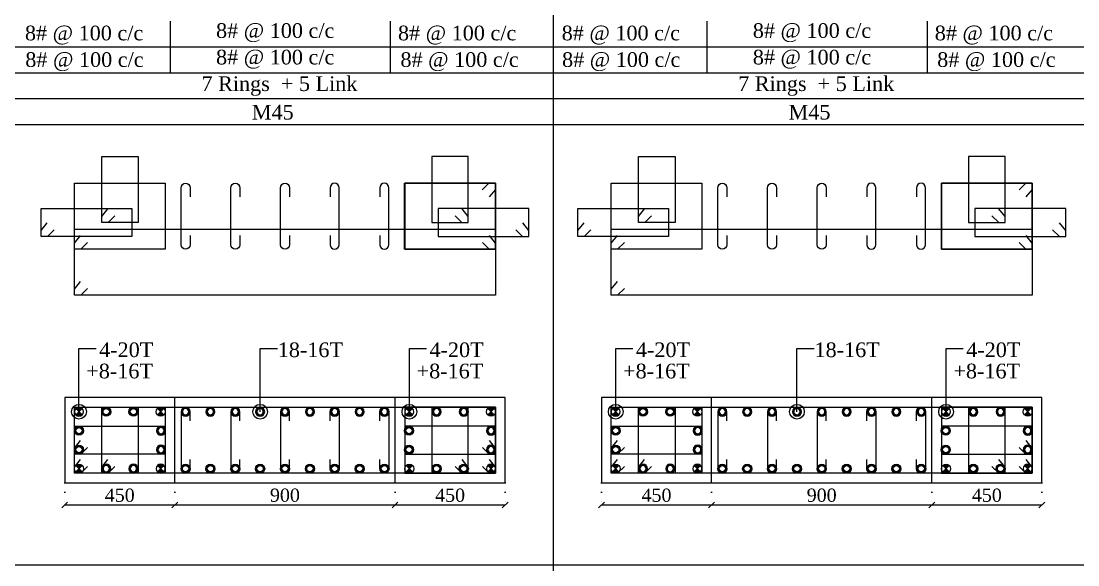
# Model space of a CAD drawing. Header units: millimetres. Extents: x 303 to 27724, y 300 to 68956.
# Drawn here: x 16775 to 21094, y 28306 to 30529 of the extents above; entities that cross this region are included whole.
import ezdxf

# ---------------------------------------------------------------- set-up
doc = ezdxf.new("R2010")
doc.units = ezdxf.units.MM
doc.linetypes.add('( Hidden )', pattern=[0.375, 0.25, -0.125])
doc.linetypes.add('DOT2', pattern=[0.125, 0, -0.125])
doc.layers.get('Defpoints').update_dxf_attribs({"lineweight": 0})
for name, color, linetype, lineweight in [('S-COL. STEEL DIA', 1, 'Continuous', 9), ('S-DIM FOOTING', 7, 'Continuous', 0), ('S-SECTION', 5, 'Continuous', 0), ('S-SECTION MARK', 7, 'Continuous', 0), ('S-SHEET', 7, 'Continuous', 0), ('S-STEEL', 1, 'Continuous', 9), ('S-STEEL-1', 1, 'Continuous', 0), ('S-STEEL-1 C.S.', 106, 'Continuous', 0), ('S-TEXT', 7, 'Continuous', 0)]:
    doc.layers.add(name, color=color, linetype=linetype, lineweight=lineweight)
doc.styles.add('AR', font='ARIALUNI.TTF', dxfattribs={"width": 0.8})
doc.styles.add('S-ROMANS', font='times.ttf')
doc.styles.add('TEXT', font='times.ttf')
doc.dimstyles.new('100', dxfattribs={"dimtxt": 180, "dimasz": 80, "dimexe": 0.18, "dimexo": 0.0625, "dimgap": 1, "dimtad": 1, "dimdec": 0, "dimzin": 0, "dimdsep": 46, "dimtxsty": 'AR', "dimblk": 'DOT', "dimcen": 0.09, "dimse1": 1, "dimse2": 1, "dimclrd": 50, "dimclrt": 256, "dimadec": 0, "dimazin": 0, "dimtfac": 1, "dimtdec": 0, "dimtix": 1, "dimtofl": 0, "dimtmove": 2, "dimatfit": 0, "dimfxl": 1, "dimtolj": 1, "dimtzin": 0, "dimlwd": -1, "dimarcsym": 0})
doc.dimstyles.new('SETU', dxfattribs={"dimtxt": 230, "dimasz": 0.2, "dimexe": 0.1, "dimexo": 0.1, "dimgap": 0.05, "dimtad": 1, "dimdec": 0, "dimzin": 0, "dimdsep": 46, "dimtxsty": 'TEXT', "dimblk": 'OBLIQUE', "dimcen": 0.09, "dimdle": 0.1, "dimclrd": 4, "dimclre": 256, "dimclrt": 256, "dimadec": 1, "dimazin": 0, "dimtfac": 1, "dimtdec": 0, "dimtix": 1, "dimtofl": 0, "dimtmove": 2, "dimatfit": 0, "dimfxl": 1, "dimtolj": 1, "dimtzin": 0, "dimlwd": -1, "dimlwe": -1, "dimarcsym": 1})

# ---------------------------------------------------------------- blocks, each defined once
blk = doc.blocks.new('*U18')
at = {"layer": 'S-COL. STEEL DIA'}
h = blk.add_hatch(color=256, dxfattribs=at)
h.dxf.hatch_style = 1
h.paths.add_polyline_path([(0, 0), (0, -18.5, 0.198912), (13, -13)])
h.paths.add_polyline_path([(0, 0), (-13, -13, 0.198912), (0, -18.5)])
h.paths.add_polyline_path([(0, 18.5, 0.198912), (-13, 13), (0, 0)])
h.paths.add_polyline_path([(13, 13, 0.198912), (0, 18.5), (0, 0)])
at = {"layer": 'S-COL. STEEL DIA', "lineweight": 5}
for p, q in [((-13, 13), (13, -13)), ((13, 13), (-13, -13))]:
    blk.add_line(p, q, dxfattribs=at)
blk.add_circle((0, 0), 18.5, dxfattribs=at)
blk = doc.blocks.new('*U4')
at = {"layer": 'S-COL. STEEL DIA'}
h = blk.add_hatch(color=256, dxfattribs=at)
h.dxf.hatch_style = 1
h.paths.add_polyline_path([(-18.5, 0, 1), (18.5, 0, 1)])
h.paths.add_polyline_path([(13, 0, -1), (-13, 0, -1)], flags=16)
at = {"layer": 'S-COL. STEEL DIA', "lineweight": 5}
for radius in [18.5, 13]:
    blk.add_circle((0, 0), radius, dxfattribs=at)
blk = doc.blocks.new('_Oblique')
at = {"color": 0, "linetype": 'ByBlock', "lineweight": -2}
blk.add_line((-0.5, -0.5), (0.5, 0.5), dxfattribs=at)
blk = doc.blocks.new('*D2172')
at = {"layer": 'Defpoints', "color": 0}
for p in [(16953.2, 28641), (17403.2, 28641), (17403.2, 28551.1)]:
    blk.add_point(p, dxfattribs=at)
at = {"layer": 'S-DIM FOOTING', "linetype": 'DOT2', "ltscale": 300}
for p, q in [((16953.2, 28640.9), (16953.2, 28551)), ((17403.2, 28640.9), (17403.2, 28551))]:
    blk.add_line(p, q, dxfattribs=at)
at = {"layer": 'S-DIM FOOTING', "ltscale": 300}
blk.add_line((16953.1, 28551.1), (17403.3, 28551.1), dxfattribs=at)
at = {"layer": 'S-DIM FOOTING', "linetype": 'ByBlock', "xscale": 24, "yscale": 24, "zscale": 24, "rotation": 180}
blk.add_blockref('_Oblique', (16953.2, 28551.1), dxfattribs=at)
at = {"layer": 'S-DIM FOOTING', "linetype": 'ByBlock', "xscale": 24, "yscale": 24, "zscale": 24}
blk.add_blockref('_Oblique', (17403.2, 28551.1), dxfattribs=at)
at = {"layer": 'S-DIM FOOTING', "insert": (17178.2, 28590.6), "char_height": 54, "attachment_point": 5, "style": 'TEXT'}
blk.add_mtext('\\A1;450', dxfattribs=at)
blk = doc.blocks.new('*D2173')
at = {"layer": 'Defpoints', "color": 0}
for p in [(17403.2, 28641), (18303.2, 28641), (18303.2, 28551.1)]:
    blk.add_point(p, dxfattribs=at)
at = {"layer": 'S-DIM FOOTING', "linetype": 'DOT2', "ltscale": 300}
for p, q in [((17403.2, 28640.9), (17403.2, 28551)), ((18303.2, 28640.9), (18303.2, 28551))]:
    blk.add_line(p, q, dxfattribs=at)
at = {"layer": 'S-DIM FOOTING', "ltscale": 300}
blk.add_line((17403.1, 28551.1), (18303.3, 28551.1), dxfattribs=at)
at = {"layer": 'S-DIM FOOTING', "linetype": 'ByBlock', "xscale": 24, "yscale": 24, "zscale": 24, "rotation": 180}
blk.add_blockref('_Oblique', (17403.2, 28551.1), dxfattribs=at)
at = {"layer": 'S-DIM FOOTING', "linetype": 'ByBlock', "xscale": 24, "yscale": 24, "zscale": 24}
blk.add_blockref('_Oblique', (18303.2, 28551.1), dxfattribs=at)
at = {"layer": 'S-DIM FOOTING', "insert": (17853.2, 28590.7), "char_height": 54, "attachment_point": 5, "style": 'TEXT'}
blk.add_mtext('\\A1;900', dxfattribs=at)
blk = doc.blocks.new('*D2174')
at = {"layer": 'Defpoints', "color": 0}
for p in [(18303.2, 28641), (18753.2, 28641), (18753.2, 28551.1)]:
    blk.add_point(p, dxfattribs=at)
at = {"layer": 'S-DIM FOOTING', "linetype": 'DOT2', "ltscale": 300}
for p, q in [((18303.2, 28640.9), (18303.2, 28551)), ((18753.2, 28640.9), (18753.2, 28551))]:
    blk.add_line(p, q, dxfattribs=at)
at = {"layer": 'S-DIM FOOTING', "ltscale": 300}
blk.add_line((18303.1, 28551.1), (18753.3, 28551.1), dxfattribs=at)
at = {"layer": 'S-DIM FOOTING', "linetype": 'ByBlock', "xscale": 24, "yscale": 24, "zscale": 24, "rotation": 180}
blk.add_blockref('_Oblique', (18303.2, 28551.1), dxfattribs=at)
at = {"layer": 'S-DIM FOOTING', "linetype": 'ByBlock', "xscale": 24, "yscale": 24, "zscale": 24}
blk.add_blockref('_Oblique', (18753.2, 28551.1), dxfattribs=at)
at = {"layer": 'S-DIM FOOTING', "insert": (18528.2, 28590.6), "char_height": 54, "attachment_point": 5, "style": 'TEXT'}
blk.add_mtext('\\A1;450', dxfattribs=at)
blk = doc.blocks.new('_Dot')
at = {"linetype": 'ByBlock', "lineweight": -2}
blk.add_line((-0.5, 0), (-1, 0), dxfattribs=at)
at = {"linetype": 'ByBlock', "const_width": 0.5}
blk.add_lwpolyline([(-0.25, 0, 1), (0.25, 0, 1)], format="xyb", close=True, dxfattribs=at)
blk = doc.blocks.new('*D2223')
at = {"layer": 'Defpoints', "color": 0}
for p in [(19146.8, 28641), (19596.8, 28641), (19596.8, 28551.1)]:
    blk.add_point(p, dxfattribs=at)
at = {"layer": 'S-DIM FOOTING', "linetype": 'DOT2', "ltscale": 300}
for p, q in [((19146.8, 28640.9), (19146.8, 28551)), ((19596.8, 28640.9), (19596.8, 28551))]:
    blk.add_line(p, q, dxfattribs=at)
at = {"layer": 'S-DIM FOOTING', "ltscale": 300}
blk.add_line((19146.7, 28551.1), (19596.9, 28551.1), dxfattribs=at)
at = {"layer": 'S-DIM FOOTING', "linetype": 'ByBlock', "xscale": 24, "yscale": 24, "zscale": 24, "rotation": 180}
blk.add_blockref('_Oblique', (19146.8, 28551.1), dxfattribs=at)
at = {"layer": 'S-DIM FOOTING', "linetype": 'ByBlock', "xscale": 24, "yscale": 24, "zscale": 24}
blk.add_blockref('_Oblique', (19596.8, 28551.1), dxfattribs=at)
at = {"layer": 'S-DIM FOOTING', "insert": (19371.8, 28590.6), "char_height": 54, "attachment_point": 5, "style": 'TEXT'}
blk.add_mtext('\\A1;450', dxfattribs=at)
blk = doc.blocks.new('*D2224')
at = {"layer": 'Defpoints', "color": 0}
for p in [(19596.8, 28641), (20496.8, 28641), (20496.8, 28551.1)]:
    blk.add_point(p, dxfattribs=at)
at = {"layer": 'S-DIM FOOTING', "linetype": 'DOT2', "ltscale": 300}
for p, q in [((19596.8, 28640.9), (19596.8, 28551)), ((20496.8, 28640.9), (20496.8, 28551))]:
    blk.add_line(p, q, dxfattribs=at)
at = {"layer": 'S-DIM FOOTING', "ltscale": 300}
blk.add_line((19596.7, 28551.1), (20496.9, 28551.1), dxfattribs=at)
at = {"layer": 'S-DIM FOOTING', "linetype": 'ByBlock', "xscale": 24, "yscale": 24, "zscale": 24, "rotation": 180}
blk.add_blockref('_Oblique', (19596.8, 28551.1), dxfattribs=at)
at = {"layer": 'S-DIM FOOTING', "linetype": 'ByBlock', "xscale": 24, "yscale": 24, "zscale": 24}
blk.add_blockref('_Oblique', (20496.8, 28551.1), dxfattribs=at)
at = {"layer": 'S-DIM FOOTING', "insert": (20046.8, 28590.7), "char_height": 54, "attachment_point": 5, "style": 'TEXT'}
blk.add_mtext('\\A1;900', dxfattribs=at)
blk = doc.blocks.new('*D2225')
at = {"layer": 'Defpoints', "color": 0}
for p in [(20496.8, 28641), (20946.8, 28641), (20946.8, 28551.1)]:
    blk.add_point(p, dxfattribs=at)
at = {"layer": 'S-DIM FOOTING', "linetype": 'DOT2', "ltscale": 300}
for p, q in [((20496.8, 28640.9), (20496.8, 28551)), ((20946.8, 28640.9), (20946.8, 28551))]:
    blk.add_line(p, q, dxfattribs=at)
at = {"layer": 'S-DIM FOOTING', "ltscale": 300}
blk.add_line((20496.7, 28551.1), (20946.9, 28551.1), dxfattribs=at)
at = {"layer": 'S-DIM FOOTING', "linetype": 'ByBlock', "xscale": 24, "yscale": 24, "zscale": 24, "rotation": 180}
blk.add_blockref('_Oblique', (20496.8, 28551.1), dxfattribs=at)
at = {"layer": 'S-DIM FOOTING', "linetype": 'ByBlock', "xscale": 24, "yscale": 24, "zscale": 24}
blk.add_blockref('_Oblique', (20946.8, 28551.1), dxfattribs=at)
at = {"layer": 'S-DIM FOOTING', "insert": (20721.8, 28590.6), "char_height": 54, "attachment_point": 5, "style": 'TEXT'}
blk.add_mtext('\\A1;450', dxfattribs=at)

msp = doc.modelspace()

# ---------------------------------------------------------------- linework, layer by layer
at = {"layer": 'S-SECTION'}
for points, elevation in [([(18753.2, 28641), (18753.2, 28991), (16953.2, 28991), (16953.2, 28641)], 14.4), ([(20946.8, 28641), (20946.8, 28991), (19146.8, 28991), (19146.8, 28641)], 11.3)]:
    msp.add_lwpolyline(points, close=True, dxfattribs=dict(at, elevation=elevation))
at = {"layer": 'S-SHEET'}
for p, q in [((18949.8, 68956, 2.2), (18949.8, 299.8, 2.7)), ((17383.7, 30529.3, 2.4), (17383.7, 30318, 2.4)), ((18283.7, 30529.3, 2.4), (18283.7, 30318, 2.4)), ((19577.2, 30529.3, 3.2), (19577.2, 30318, 3.2)), ((20477.2, 30529.3, 3.2), (20477.2, 30318, 3.2)), ((303, 30423.7, -0.7), (27724.1, 30423.7, -0.7)), ((303, 30318.2, -0.7), (27724.1, 30318.2, -0.7)), ((303, 30212.7, -0.7), (27724.1, 30212.7, -0.7)), ((303, 28306.2, 7.4), (27724.1, 28306.2, 7.4))]:
    msp.add_line(p, q, dxfattribs=at)
at = {"layer": 'S-SHEET', "color": 0}
msp.add_line((303, 30107.2, -0.7), (27724.1, 30107.2, -0.7), dxfattribs=at)
at = {"layer": 'S-STEEL', "color": 3}
for points, elevation in [([(17465.6, 29652.6), (17465.6, 29614.9, -1), (17428.7, 29614.9), (17428.7, 29848, -1), (17465.6, 29848), (17465.6, 29810.7)], 14.4), ([(17668.8, 29652.6), (17668.8, 29614.9, -1), (17631.9, 29614.9), (17631.9, 29848, -1), (17668.8, 29848), (17668.8, 29810.7)], 14.4), ([(17872.1, 29652.6), (17872.1, 29614.9, -1), (17835.2, 29614.9), (17835.2, 29848, -1), (17872.1, 29848), (17872.1, 29810.7)], 14.4), ([(18037.6, 29652.6), (18037.6, 29614.9, 1), (18074.5, 29614.9), (18074.5, 29848, 1), (18037.6, 29848), (18037.6, 29810.7)], 14.4), ([(18240.8, 29652.6), (18240.8, 29614.9, 1), (18277.7, 29614.9), (18277.7, 29848, 1), (18240.8, 29848), (18240.8, 29810.7)], 14.4), ([(19659.2, 29652.6), (19659.2, 29614.9, -1), (19622.3, 29614.9), (19622.3, 29848, -1), (19659.2, 29848), (19659.2, 29810.7)], 11.3), ([(19862.4, 29652.6), (19862.4, 29614.9, -1), (19825.5, 29614.9), (19825.5, 29848, -1), (19862.4, 29848), (19862.4, 29810.7)], 11.3), ([(20065.6, 29652.6), (20065.6, 29614.9, -1), (20028.7, 29614.9), (20028.7, 29848, -1), (20065.6, 29848), (20065.6, 29810.7)], 11.3), ([(20231.2, 29652.6), (20231.2, 29614.9, 1), (20268.1, 29614.9), (20268.1, 29848, 1), (20231.2, 29848), (20231.2, 29810.7)], 11.3), ([(20434.4, 29652.6), (20434.4, 29614.9, 1), (20471.3, 29614.9), (20471.3, 29848, 1), (20434.4, 29848), (20434.4, 29810.7)], 11.3), ([(17465.6, 28894.8), (17465.6, 28932.5, 1), (17428.7, 28932.5), (17428.7, 28699.4, 1), (17465.6, 28699.4), (17465.6, 28736.7)], 14.4), ([(17668.8, 28894.8), (17668.8, 28932.5, 1), (17631.9, 28932.5), (17631.9, 28699.4, 1), (17668.8, 28699.4), (17668.8, 28736.7)], 14.4), ([(17872.1, 28894.8), (17872.1, 28932.5, 1), (17835.2, 28932.5), (17835.2, 28699.4, 1), (17872.1, 28699.4), (17872.1, 28736.7)], 14.4), ([(18037.6, 28894.8), (18037.6, 28932.5, -1), (18074.5, 28932.5), (18074.5, 28699.4, -1), (18037.6, 28699.4), (18037.6, 28736.7)], 14.4), ([(18240.8, 28894.8), (18240.8, 28932.5, -1), (18277.7, 28932.5), (18277.7, 28699.4, -1), (18240.8, 28699.4), (18240.8, 28736.7)], 14.4), ([(19659.2, 28894.8), (19659.2, 28932.5, 1), (19622.3, 28932.5), (19622.3, 28699.4, 1), (19659.2, 28699.4), (19659.2, 28736.7)], 11.3), ([(19862.4, 28894.8), (19862.4, 28932.5, 1), (19825.5, 28932.5), (19825.5, 28699.4, 1), (19862.4, 28699.4), (19862.4, 28736.7)], 11.3), ([(20065.6, 28894.8), (20065.6, 28932.5, 1), (20028.7, 28932.5), (20028.7, 28699.4, 1), (20065.6, 28699.4), (20065.6, 28736.7)], 11.3), ([(20231.2, 28894.8), (20231.2, 28932.5, -1), (20268.1, 28932.5), (20268.1, 28699.4, -1), (20231.2, 28699.4), (20231.2, 28736.7)], 11.3), ([(20434.4, 28894.8), (20434.4, 28932.5, -1), (20471.3, 28932.5), (20471.3, 28699.4, -1), (20434.4, 28699.4), (20434.4, 28736.7)], 11.3)]:
    msp.add_lwpolyline(points, format="xyb", dxfattribs=dict(at, elevation=elevation))
at = {"layer": 'S-STEEL', "color": 1}
for points, elevation in [([(18659.7, 29839.2), (18687.2, 29866.5), (18713.2, 29866.5), (18713.2, 29596.5), (18342.4, 29596.5), (18342.4, 29866.5), (18713.2, 29866.5), (18713.2, 29841.5), (18688, 29810.6)], 14.4), ([(20853.2, 29839.2), (20880.8, 29866.5), (20906.8, 29866.5), (20906.8, 29596.5), (20536, 29596.5), (20536, 29866.5), (20906.8, 29866.5), (20906.8, 29841.5), (20881.6, 29810.6)], 11.3), ([(17046.8, 29435.7), (17019.2, 29408.4), (16993.2, 29408.4), (16993.2, 29678.4), (18714, 29678.4), (18714, 29408.4), (16993.2, 29408.4), (16993.2, 29433.4), (17018.4, 29464.3)], 14.4), ([(19240.3, 29435.7), (19212.8, 29408.4), (19186.8, 29408.4), (19186.8, 29678.4), (20907.6, 29678.4), (20907.6, 29408.4), (19186.8, 29408.4), (19186.8, 29433.4), (19212, 29464.3)], 11.3), ([(17046.8, 28708.3), (17019.2, 28681), (16993.2, 28681), (16993.2, 28951), (18714, 28951), (18714, 28681), (16993.2, 28681), (16993.2, 28706), (17018.4, 28736.9)], 14.4), ([(19240.3, 28708.3), (19212.8, 28681), (19186.8, 28681), (19186.8, 28951), (20907.6, 28951), (20907.6, 28681), (19186.8, 28681), (19186.8, 28706), (19212, 28736.9)], 11.3)]:
    msp.add_lwpolyline(points, dxfattribs=dict(at, elevation=elevation))
at = {"layer": 'S-STEEL-1', "color": 41}
for points, elevation in [([(17158.1, 29733.2), (17130.5, 29705.9), (17104.5, 29705.9), (17104.5, 29975.9), (17253.9, 29975.9), (17253.9, 29705.9), (17104.5, 29705.9), (17104.5, 29730.9), (17129.7, 29761.8)], 14.4), ([(18549.2, 29733.2), (18576.7, 29705.9), (18602.7, 29705.9), (18602.7, 29975.9), (18453.3, 29975.9), (18453.3, 29705.9), (18602.7, 29705.9), (18602.7, 29730.9), (18577.5, 29761.8)], 14.4), ([(19351.6, 29733.2), (19324.1, 29705.9), (19298.1, 29705.9), (19298.1, 29975.9), (19447.5, 29975.9), (19447.5, 29705.9), (19298.1, 29705.9), (19298.1, 29730.9), (19323.3, 29761.8)], 11.3), ([(20742.7, 29733.2), (20770.3, 29705.9), (20796.3, 29705.9), (20796.3, 29975.9), (20646.9, 29975.9), (20646.9, 29705.9), (20796.3, 29705.9), (20796.3, 29730.9), (20771.1, 29761.8)], 11.3), ([(16910.4, 29675.9), (16882.8, 29648.6), (16856.8, 29648.6), (16856.8, 29763.6), (17227.6, 29763.6), (17227.6, 29648.6), (16856.8, 29648.6), (16856.8, 29673.6), (16882, 29704.5)], 14.4), ([(18796.9, 29675.9), (18824.4, 29648.6), (18850.4, 29648.6), (18850.4, 29763.6), (18479.6, 29763.6), (18479.6, 29648.6), (18850.4, 29648.6), (18850.4, 29673.6), (18825.2, 29704.5)], 14.4), ([(19103.9, 29675.9), (19076.4, 29648.6), (19050.4, 29648.6), (19050.4, 29763.6), (19421.2, 29763.6), (19421.2, 29648.6), (19050.4, 29648.6), (19050.4, 29673.6), (19075.6, 29704.5)], 11.3), ([(20990.4, 29675.9), (21018, 29648.6), (21044, 29648.6), (21044, 29763.6), (20673.2, 29763.6), (20673.2, 29648.6), (21044, 29648.6), (21044, 29673.6), (21018.8, 29704.5)], 11.3), ([(17158.1, 28708.3), (17130.5, 28681), (17104.5, 28681), (17104.5, 28951), (17253.9, 28951), (17253.9, 28681), (17104.5, 28681), (17104.5, 28706), (17129.7, 28736.9)], 14.4), ([(18549.2, 28708.3), (18576.7, 28681), (18602.7, 28681), (18602.7, 28951), (18453.3, 28951), (18453.3, 28681), (18602.7, 28681), (18602.7, 28706), (18577.5, 28736.9)], 14.4), ([(19351.6, 28708.3), (19324.1, 28681), (19298.1, 28681), (19298.1, 28951), (19447.5, 28951), (19447.5, 28681), (19298.1, 28681), (19298.1, 28706), (19323.3, 28736.9)], 11.3), ([(20742.7, 28708.3), (20770.3, 28681), (20796.3, 28681), (20796.3, 28951), (20646.9, 28951), (20646.9, 28681), (20796.3, 28681), (20796.3, 28706), (20771.1, 28736.9)], 11.3), ([(17046.8, 28786), (17019.2, 28758.7), (16993.2, 28758.7), (16993.2, 28873.7), (17364, 28873.7), (17364, 28758.7), (16993.2, 28758.7), (16993.2, 28783.7), (17018.4, 28814.6)], 14.4), ([(18660.5, 28786), (18688, 28758.7), (18714, 28758.7), (18714, 28873.7), (18343.2, 28873.7), (18343.2, 28758.7), (18714, 28758.7), (18714, 28783.7), (18688.8, 28814.6)], 14.4), ([(19240.3, 28786), (19212.8, 28758.7), (19186.8, 28758.7), (19186.8, 28873.7), (19557.6, 28873.7), (19557.6, 28758.7), (19186.8, 28758.7), (19186.8, 28783.7), (19212, 28814.6)], 11.3), ([(20854, 28786), (20881.6, 28758.7), (20907.6, 28758.7), (20907.6, 28873.7), (20536.8, 28873.7), (20536.8, 28758.7), (20907.6, 28758.7), (20907.6, 28783.7), (20882.4, 28814.6)], 11.3)]:
    msp.add_lwpolyline(points, dxfattribs=dict(at, elevation=elevation))
at = {"layer": 'S-STEEL-1', "color": 6}
for points, elevation in [([(17046.8, 29623.8), (17019.2, 29596.5), (16993.2, 29596.5), (16993.2, 29866.5), (17364, 29866.5), (17364, 29596.5), (16993.2, 29596.5), (16993.2, 29621.5), (17018.4, 29652.4)], 14.4), ([(18660.5, 29623.8), (18688, 29596.5), (18714, 29596.5), (18714, 29866.5), (18343.2, 29866.5), (18343.2, 29596.5), (18714, 29596.5), (18714, 29621.5), (18688.8, 29652.4)], 14.4), ([(19240.3, 29623.8), (19212.8, 29596.5), (19186.8, 29596.5), (19186.8, 29866.5), (19557.6, 29866.5), (19557.6, 29596.5), (19186.8, 29596.5), (19186.8, 29621.5), (19212, 29652.4)], 11.3), ([(20854, 29623.8), (20881.6, 29596.5), (20907.6, 29596.5), (20907.6, 29866.5), (20536.8, 29866.5), (20536.8, 29596.5), (20907.6, 29596.5), (20907.6, 29621.5), (20882.4, 29652.4)], 11.3), ([(17046.8, 28708.3), (17019.2, 28681), (16993.2, 28681), (16993.2, 28951), (17364, 28951), (17364, 28681), (16993.2, 28681), (16993.2, 28706), (17018.4, 28736.9)], 14.4), ([(18660.5, 28708.3), (18688, 28681), (18714, 28681), (18714, 28951), (18343.2, 28951), (18343.2, 28681), (18714, 28681), (18714, 28706), (18688.8, 28736.9)], 14.4), ([(19240.3, 28708.3), (19212.8, 28681), (19186.8, 28681), (19186.8, 28951), (19557.6, 28951), (19557.6, 28681), (19186.8, 28681), (19186.8, 28706), (19212, 28736.9)], 11.3), ([(20854, 28708.3), (20881.6, 28681), (20907.6, 28681), (20907.6, 28951), (20536.8, 28951), (20536.8, 28681), (20907.6, 28681), (20907.6, 28706), (20882.4, 28736.9)], 11.3)]:
    msp.add_lwpolyline(points, dxfattribs=dict(at, elevation=elevation))
at = {"layer": 'S-STEEL-1 C.S.', "color": 8, "linetype": '( Hidden )'}
for p, q in [((17403.2, 28641, 14.4), (17403.2, 28991, 14.4)), ((18303.2, 28641, 14.4), (18303.2, 28991, 14.4)), ((19596.8, 28641, 11.3), (19596.8, 28991, 11.3)), ((20496.8, 28641, 11.3), (20496.8, 28991, 11.3))]:
    msp.add_line(p, q, dxfattribs=at)

# ---------------------------------------------------------------- block references
at = {"layer": 'S-COL. STEEL DIA', "xscale": -1, "rotation": 180}
for name, p in [('*U18', (17011.7, 28932.5, 14.4)), ('*U4', (17447.2, 28932.5, 14.4)), ('*U4', (17548.8, 28932.5, 14.4)), ('*U4', (17650.4, 28932.5, 14.4)), ('*U4', (17752, 28932.5, 14.4)), ('*U4', (17853.6, 28932.5, 14.4)), ('*U4', (17955.2, 28932.5, 14.4)), ('*U4', (18056.8, 28932.5, 14.4)), ('*U4', (18158.4, 28932.5, 14.4)), ('*U4', (18260.1, 28932.5, 14.4)), ('*U18', (18361.7, 28932.5, 14.4)), ('*U4', (18473, 28932.5, 14.4)), ('*U4', (18584.3, 28932.5, 14.4)), ('*U18', (19205.2, 28932.5, 11.3)), ('*U4', (19640.7, 28932.5, 11.3)), ('*U4', (19742.3, 28932.5, 11.3)), ('*U4', (19844, 28932.5, 11.3)), ('*U4', (19945.6, 28932.5, 11.3)), ('*U4', (20047.2, 28932.5, 11.3)), ('*U4', (20148.8, 28932.5, 11.3)), ('*U4', (20250.4, 28932.5, 11.3)), ('*U4', (20352, 28932.5, 11.3)), ('*U4', (20453.6, 28932.5, 11.3)), ('*U18', (20555.2, 28932.5, 11.3)), ('*U4', (20666.5, 28932.5, 11.3)), ('*U4', (20777.8, 28932.5, 11.3))]:
    msp.add_blockref(name, p, dxfattribs=at)
at = {"layer": 'S-COL. STEEL DIA', "rotation": 180}
for name, p in [('*U4', (17123, 28932.5, 14.4)), ('*U4', (17234.3, 28932.5, 14.4)), ('*U18', (17345.6, 28932.5, 14.4)), ('*U18', (18695.6, 28932.5, 14.4)), ('*U4', (19316.5, 28932.5, 11.3)), ('*U4', (19427.8, 28932.5, 11.3)), ('*U18', (19539.1, 28932.5, 11.3)), ('*U18', (20889.1, 28932.5, 11.3))]:
    msp.add_blockref(name, p, dxfattribs=at)
at = {"layer": 'S-COL. STEEL DIA'}
for name, p in [('*U4', (17011.7, 28854.8, 14.4)), ('*U4', (18360.5, 28854.8, 14.4)), ('*U4', (19205.2, 28854.8, 11.3)), ('*U4', (20554, 28854.8, 11.3)), ('*U4', (17011.7, 28777.1, 14.4)), ('*U4', (18360.5, 28777.1, 14.4)), ('*U4', (19205.2, 28777.1, 11.3)), ('*U4', (20554, 28777.1, 11.3)), ('*U18', (17011.7, 28699.4, 14.4)), ('*U4', (17447.2, 28699.4, 14.4)), ('*U4', (17548.8, 28699.4, 14.4)), ('*U4', (17650.4, 28699.4, 14.4)), ('*U4', (17752, 28699.4, 14.4)), ('*U4', (17853.6, 28699.4, 14.4)), ('*U4', (17955.2, 28699.4, 14.4)), ('*U4', (18056.8, 28699.4, 14.4)), ('*U4', (18158.4, 28699.4, 14.4)), ('*U4', (18260.1, 28699.4, 14.4)), ('*U18', (18361.7, 28699.4, 14.4)), ('*U4', (18473, 28699.4, 14.4)), ('*U4', (18584.3, 28699.4, 14.4)), ('*U18', (19205.2, 28699.4, 11.3)), ('*U4', (19640.7, 28699.4, 11.3)), ('*U4', (19742.3, 28699.4, 11.3)), ('*U4', (19844, 28699.4, 11.3)), ('*U4', (19945.6, 28699.4, 11.3)), ('*U4', (20047.2, 28699.4, 11.3)), ('*U4', (20148.8, 28699.4, 11.3)), ('*U4', (20250.4, 28699.4, 11.3)), ('*U4', (20352, 28699.4, 11.3)), ('*U4', (20453.6, 28699.4, 11.3)), ('*U18', (20555.2, 28699.4, 11.3)), ('*U4', (20666.5, 28699.4, 11.3)), ('*U4', (20777.8, 28699.4, 11.3))]:
    msp.add_blockref(name, p, dxfattribs=at)
at = {"layer": 'S-COL. STEEL DIA', "xscale": -1}
for name, p in [('*U4', (17346.8, 28854.8, 14.4)), ('*U4', (18695.6, 28854.8, 14.4)), ('*U4', (19540.3, 28854.8, 11.3)), ('*U4', (20889.1, 28854.8, 11.3)), ('*U4', (17346.8, 28777.1, 14.4)), ('*U4', (18695.6, 28777.1, 14.4)), ('*U4', (19540.3, 28777.1, 11.3)), ('*U4', (20889.1, 28777.1, 11.3)), ('*U4', (17123, 28699.4, 14.4)), ('*U4', (17234.3, 28699.4, 14.4)), ('*U18', (17345.6, 28699.4, 14.4)), ('*U18', (18695.6, 28699.4, 14.4)), ('*U4', (19316.5, 28699.4, 11.3)), ('*U4', (19427.8, 28699.4, 11.3)), ('*U18', (19539.1, 28699.4, 11.3)), ('*U18', (20889.1, 28699.4, 11.3))]:
    msp.add_blockref(name, p, dxfattribs=at)

# ---------------------------------------------------------------- texts
at = {"layer": 'S-TEXT', "style": 'S-ROMANS'}
for s, p in [('8# @ 100 c/c', (16790.7, 30450.8, 2.4)), ('8# @ 100 c/c', (17571.7, 30460.8, 2.4)), ('8# @ 100 c/c', (18315.2, 30450.8, 2.4)), ('8# @ 100 c/c', (18984.3, 30450.8, 3.2)), ('8# @ 100 c/c', (19765.3, 30460.8, 3.2)), ('8# @ 100 c/c', (20508.8, 30450.8, 3.2)), ('8# @ 100 c/c', (16792.2, 30342.2, 2.4)), ('8# @ 100 c/c', (17571.7, 30352.2, 2.4)), ('8# @ 100 c/c', (18325.2, 30342.2, 2.4)), ('8# @ 100 c/c', (18985.8, 30342.2, 3.2)), ('8# @ 100 c/c', (19765.3, 30352.2, 3.2)), ('8# @ 100 c/c', (20518.8, 30342.2, 3.2)), ('7 Rings  + 5 Link', (17512, 30243.7, 2.4)), ('7 Rings  + 5 Link', (19705.5, 30243.7, 3.2)), ('M45', (17717.9, 30127, 2.4)), ('M45', (19911.4, 30127, 3.2))]:
    msp.add_text(s, height=60, dxfattribs=at).set_placement(p)
at = {"layer": 'S-TEXT', "color": 7, "style": 'TEXT'}
for s, p in [('4-20T', (17093.9, 29155.5, 14.4)), ('18-16T', (17823.9, 29155.5, 14.4)), ('4-20T', (18443.9, 29155.5, 14.4)), ('4-20T', (19287.4, 29155.5, 11.3)), ('18-16T', (20017.4, 29155.5, 11.3)), ('4-20T', (20637.4, 29155.5, 11.3)), ('+8-16T', (17041.5, 29068.7, 14.4)), ('+8-16T', (18391.5, 29068.7, 14.4)), ('+8-16T', (19235.1, 29068.7, 11.3)), ('+8-16T', (20585.1, 29068.7, 11.3))]:
    msp.add_text(s, height=60, dxfattribs=at).set_placement(p)

# ---------------------------------------------------------------- dimensions: what is measured, and where the dimension line sits
at = {"layer": 'S-DIM FOOTING', "ltscale": 300}
for base, p1, p2, picture, middle in [((17403.2, 28551.1, 14), (16953.2, 28641, 14.4), (17403.2, 28641, 14.4), '*D2172', (17178.2, 28590.6, 14)), ((18303.2, 28551.1, 14), (17403.2, 28641, 14.4), (18303.2, 28641, 14.4), '*D2173', (17853.2, 28590.7, 14)), ((18753.2, 28551.1, 14), (18303.2, 28641, 14.4), (18753.2, 28641, 14.4), '*D2174', (18528.2, 28590.6, 14)), ((19596.8, 28551.1, 10.9), (19146.8, 28641, 11.3), (19596.8, 28641, 11.3), '*D2223', (19371.8, 28590.6, 10.9)), ((20496.8, 28551.1, 10.9), (19596.8, 28641, 11.3), (20496.8, 28641, 11.3), '*D2224', (20046.8, 28590.7, 10.9)), ((20946.8, 28551.1, 10.9), (20496.8, 28641, 11.3), (20946.8, 28641, 11.3), '*D2225', (20721.8, 28590.6, 10.9))]:
    dim = msp.add_linear_dim(base=base, p1=p1, p2=p2, angle=180, dimstyle='SETU', override={"dimscale": 1.2, "dimtxt": 45, "dimasz": 20, "dimgap": 10, "dimblk1": 'Oblique', "dimblk2": 'Oblique', "dimsah": 1, "dimclrd": 256, "dimarcsym": 1}, dxfattribs=at)
    dim.commit()
    dim.dimension.update_dxf_attribs({"geometry": picture, "text_midpoint": middle})

# ---------------------------------------------------------------- leaders
at = {"layer": 'S-SECTION MARK'}
for points in [[(17011.7, 28932.5, 14.4), (17011.7, 29191.3, 14.4), (17081.9, 29191.3, 14.4)], [(17752, 28932.5, 14.4), (17752, 29191.3, 14.4), (17822.3, 29191.3, 14.4)], [(18361.7, 28932.5, 14.4), (18361.7, 29191.3, 14.4), (18431.9, 29191.3, 14.4)], [(19205.2, 28932.5, 11.3), (19205.2, 29191.3, 11.3), (19275.5, 29191.3, 11.3)], [(19945.6, 28932.5, 11.3), (19945.6, 29191.3, 11.3), (20015.8, 29191.3, 11.3)], [(20555.2, 28932.5, 11.3), (20555.2, 29191.3, 11.3), (20625.5, 29191.3, 11.3)]]:
    msp.add_leader(points, dimstyle='100', override={"dimasz": 60, "dimtad": 0, "dimclrd": 256, "dimldrblk": 'DotBlank', "dimfxl": 50, "dimfxlon": 1, "dimarcsym": 1}, dxfattribs=at)

doc.saveas('drawing.dxf')
